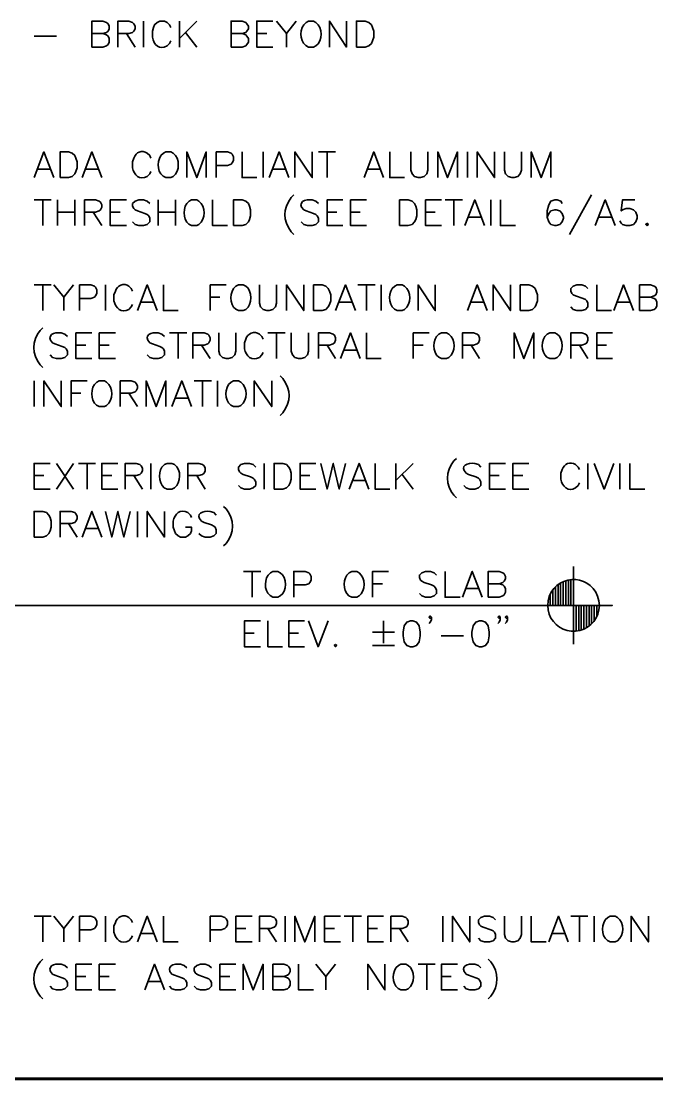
# Model space of a CAD drawing. Header units: inches. Extents: x 5 to 516, y -193 to 129.
# Drawn here: x 110.48 to 113.55, y -192.19 to -187.07 of the extents above; entities that cross this region are included whole.
import ezdxf

# ---------------------------------------------------------------- set-up
doc = ezdxf.new("R2010")
doc.units = ezdxf.units.IN
doc.header["$MEASUREMENT"] = 0
doc.layers.add('PDF8_Geometry', color=7, linetype='Continuous')

msp = doc.modelspace()

# ---------------------------------------------------------------- linework, layer by layer
at = {"layer": 'PDF8_Geometry', "lineweight": 35}
for points in [[(110.81774, -187.1957831), (110.81774, -187.0702276), (110.8710733, -187.0702276), (110.8888511, -187.0768942), (110.8955178, -187.0824498), (110.9010733, -187.094672), (110.9010733, -187.1068942), (110.8955178, -187.1180054), (110.8888511, -187.124672), (110.8710733, -187.1302276), (110.81774, -187.1302276)], [(110.9432955, -187.1957831), (110.9432955, -187.0702276), (110.9966289, -187.0702276), (111.0144066, -187.0768942), (111.0199622, -187.0824498), (111.0266289, -187.094672), (111.0266289, -187.1068942), (111.0199622, -187.1180054), (111.0144066, -187.124672), (110.9966289, -187.1302276), (110.9432955, -187.1302276)], [(111.06774, -187.0702276), (111.06774, -187.1957832)], [(111.1988509, -187.1002275), (111.1932953, -187.0880053), (111.1810731, -187.0768942), (111.1688509, -187.0702275), (111.1455175, -187.0702275), (111.1332953, -187.0768942), (111.1210731, -187.0880053), (111.1155175, -187.1002275), (111.109962, -187.1180053), (111.109962, -187.1480053)], [(111.2410736, -187.0702276), (111.2410736, -187.1957832)], [(111.324407, -187.0702276), (111.2410736, -187.1535609)], [(111.4910737, -187.1957831), (111.4910737, -187.0702276), (111.544407, -187.0702276), (111.5621848, -187.0768942), (111.5677403, -187.0824498), (111.574407, -187.094672), (111.574407, -187.1068942), (111.5677403, -187.1180054), (111.5621848, -187.124672), (111.544407, -187.1302276), (111.4910737, -187.1302276)], [(111.6932954, -187.1957831), (111.6155176, -187.1957831), (111.6155176, -187.0702276), (111.6932954, -187.0702276)], [(111.7110738, -187.0702276), (111.7588515, -187.1302276), (111.7588515, -187.1957832)], [(111.8066288, -187.0702276), (111.7588511, -187.1302276)], [(111.9010732, -187.0768943), (111.889962, -187.0702276), (111.8655176, -187.0702276), (111.8544065, -187.0768943), (111.8421843, -187.0880054)], [(111.9666291, -187.1957831), (111.9666291, -187.0702276), (112.0499625, -187.1957831), (112.0499625, -187.0702276)], [(111.2699625, -187.1246721), (111.3244069, -187.1957832)], [(110.53774, -187.1424497), (110.6455178, -187.1424497)], [(110.8710734, -187.1302274), (110.8888512, -187.135783), (110.8955179, -187.1424496), (110.9010734, -187.1535608), (110.9010734, -187.1713385), (110.8955179, -187.1835608), (110.8888512, -187.1902274), (110.8710734, -187.195783), (110.8177401, -187.195783)], [(110.9844067, -187.1302274), (111.0266289, -187.195783)], [(111.1810731, -187.1902275), (111.1932953, -187.1780053), (111.1988509, -187.1657831)], [(111.5444071, -187.1302274), (111.5621849, -187.135783), (111.5677404, -187.1424496), (111.5744071, -187.1535608), (111.5744071, -187.1713385), (111.5677404, -187.1835608), (111.5621849, -187.1902274), (111.5444071, -187.195783), (111.4910738, -187.195783)], [(111.6155176, -187.1302274), (111.6632954, -187.1302274)], [(111.8655176, -187.1957832), (111.889962, -187.1957832), (111.9010732, -187.1902276)], [(110.53774, -187.8268941), (110.5855178, -187.7024496), (110.6332956, -187.8268941)], [(110.7699624, -187.8268941), (110.8177402, -187.7024496), (110.865518, -187.8268941)], [(111.0199625, -187.7324501), (111.0144069, -187.7502278), (111.0144069, -187.7791167)], [(111.1032958, -187.7324501), (111.0977403, -187.7202278), (111.085518, -187.7080056)], [(111.2110735, -187.7080057), (111.1988513, -187.7024501), (111.1755179, -187.7024501), (111.1632957, -187.7080057), (111.1510735, -187.7202279)], [(111.2766289, -187.8268941), (111.2766289, -187.7024496), (111.3244067, -187.8268941), (111.3710733, -187.7024496), (111.3710733, -187.8268941)], [(111.418851, -187.8268941), (111.418851, -187.7024496), (111.4732954, -187.7024496), (111.4910732, -187.7080052), (111.4966288, -187.7135607), (111.5021843, -187.7257829), (111.5021843, -187.7435607), (111.4966288, -187.7557829), (111.4910732, -187.7613385), (111.4732954, -187.7680052), (111.418851, -187.7680052)], [(111.5444071, -187.7024501), (111.5444071, -187.8268946), (111.6155182, -187.8268946)], [(111.6455175, -187.7024501), (111.6455175, -187.8268946)], [(111.675518, -187.8268941), (111.7232957, -187.7024496), (111.7710735, -187.8268941)], [(111.7999624, -187.8268941), (111.7999624, -187.7024496), (111.8832958, -187.8268941), (111.8832958, -187.7024496)], [(111.9132957, -187.7024501), (111.996629, -187.7024501)], [(111.9555179, -187.7024501), (111.9555179, -187.8268946)], [(112.1344069, -187.8268941), (112.1810735, -187.7024496), (112.2288513, -187.8268941)], [(112.2588513, -187.7024501), (112.2588513, -187.8268946), (112.3299625, -187.8268946)], [(112.3599623, -187.7024501), (112.3599623, -187.791339), (112.366629, -187.8091168), (112.3777401, -187.821339), (112.3955179, -187.8268946), (112.4077401, -187.8268946), (112.4255179, -187.821339), (112.4377401, -187.8091168), (112.4432956, -187.791339), (112.4432956, -187.7024501)], [(112.4910737, -187.8268941), (112.4910737, -187.7024496), (112.5388515, -187.8268941), (112.5866293, -187.7024496), (112.5866293, -187.8268941)], [(112.6344069, -187.7024501), (112.6344069, -187.8268946)], [(112.6821847, -187.8268941), (112.6821847, -187.7024496), (112.7655181, -187.8268941), (112.7655181, -187.7024496)], [(112.8132956, -187.7024501), (112.8132956, -187.791339), (112.8188511, -187.8091168), (112.8310734, -187.821339), (112.8488512, -187.8268946), (112.8599623, -187.8268946), (112.8788512, -187.821339), (112.8899623, -187.8091168), (112.8966289, -187.791339), (112.8966289, -187.7024501)], [(112.9432957, -187.8268941), (112.9432957, -187.7024496), (112.9910735, -187.8268941), (113.0388512, -187.7024496), (113.0388512, -187.8268941)], [(110.5555177, -187.7857835), (110.6155177, -187.7857835)], [(110.7877401, -187.7857835), (110.8477401, -187.7857835)], [(111.6932956, -187.7857835), (111.7521845, -187.7857835)], [(112.1521845, -187.7857835), (112.2110734, -187.7857835)], [(111.085518, -187.821339), (111.0977403, -187.8091167), (111.1032958, -187.7968945)], [(111.1755179, -187.8268946), (111.1988513, -187.8268946), (111.2110735, -187.821339)], [(110.53774, -187.934672), (110.6210734, -187.934672)], [(110.5799623, -187.934672), (110.5799623, -188.0591164)], [(110.6510733, -187.934672), (110.6510733, -188.0591164)], [(110.7344066, -187.934672), (110.7344066, -188.0591164)], [(110.7821842, -188.0591165), (110.7821842, -187.934672), (110.8355175, -187.934672), (110.8532953, -187.9402276), (110.8588508, -187.9457831), (110.8655175, -187.9580053), (110.8655175, -187.9702276), (110.8588508, -187.9824498), (110.8532953, -187.9880053), (110.8355175, -187.9935609), (110.7821842, -187.9935609)], [(110.984407, -188.0591165), (110.9066292, -188.0591165), (110.9066292, -187.934672), (110.984407, -187.934672)], [(111.0977399, -187.9524502), (111.0855177, -187.9402279), (111.0677399, -187.9346724), (111.0444066, -187.9346724), (111.0266288, -187.9402279), (111.0144066, -187.9524502), (111.0144066, -187.9646724), (111.0199621, -187.9757835), (111.0266288, -187.9824502), (111.0377399, -187.9880057), (111.0732955, -188.0002279), (111.0855177, -188.0057835), (111.0921844, -188.0113391), (111.0977399, -188.0235613), (111.0977399, -188.0413391), (111.0855177, -188.0535613), (111.0677399, -188.0591168), (111.0444066, -188.0591168), (111.0266288, -188.0535613), (111.0144066, -188.0413391)], [(111.138851, -187.934672), (111.138851, -188.0591164)], [(111.2221844, -187.934672), (111.2221844, -188.0591164)], [(111.335518, -187.9402275), (111.3244068, -187.934672), (111.2999624, -187.934672), (111.2877402, -187.9402275), (111.2766291, -187.9524498)], [(111.4010734, -187.934672), (111.4010734, -188.0591164), (111.4732956, -188.0591164)], [(111.7944071, -187.9102274), (111.7821849, -187.9224496)], [(111.9132957, -187.9524502), (111.9010735, -187.9402279), (111.8832957, -187.9346724)], [(112.0321846, -188.0591165), (111.9555179, -188.0591165), (111.9555179, -187.934672), (112.0321846, -187.934672)], [(112.1455178, -188.0591165), (112.0688511, -188.0591165), (112.0688511, -187.934672), (112.1455178, -187.934672)], [(112.5088517, -188.0591165), (112.432185, -188.0591165), (112.432185, -187.934672), (112.5088517, -187.934672)], [(112.526629, -187.934672), (112.6099623, -187.934672)], [(112.5688512, -187.934672), (112.5688512, -188.0591164)], [(112.6221846, -188.0591165), (112.6699624, -187.934672), (112.7177402, -188.0591165)], [(112.7477402, -187.934672), (112.7477402, -188.0591164)], [(112.7944069, -187.934672), (112.7944069, -188.0591164), (112.8666291, -188.0591164)], [(113.0921847, -187.9524502), (113.0866292, -187.9402279), (113.0688514, -187.9346724), (113.0566292, -187.9346724), (113.0388514, -187.9402279), (113.0277403, -187.9580057), (113.0210736, -187.9880057), (113.0210736, -188.0180057), (113.0277403, -188.0413391), (113.0388514, -188.0535613), (113.0566292, -188.0591168), (113.0632958, -188.0591168), (113.0810736, -188.0535613), (113.0921847, -188.0413391), (113.0988514, -188.0235613), (113.0988514, -188.0180057), (113.0921847, -188.0002279), (113.0810736, -187.9880057), (113.0632958, -187.9824502), (113.0566292, -187.9824502), (113.0388514, -187.9880057), (113.0277403, -188.0002279), (113.0210736, -188.0180057)], [(113.2355179, -187.9102274), (113.1288512, -188.1013385)], [(113.2532958, -188.0591165), (113.3010736, -187.934672), (113.3488514, -188.0591165)], [(113.4444068, -187.934672), (113.3844068, -187.934672), (113.3788512, -187.9880053), (113.3844068, -187.9824498), (113.4021846, -187.9757831), (113.4199623, -187.9757831), (113.4377401, -187.9824498), (113.4499623, -187.9935609), (113.4555179, -188.0113387), (113.4555179, -188.0235609), (113.4499623, -188.0413387), (113.4377401, -188.0535609), (113.4199623, -188.0591164), (113.4021846, -188.0591164), (113.3844068, -188.0535609), (113.3788512, -188.0480053), (113.3721846, -188.0357831)], [(110.6510733, -187.9935607), (110.7344066, -187.9935607)], [(110.8232959, -187.9935607), (110.8655181, -188.0591163)], [(110.9066292, -187.9935607), (110.954407, -187.9935607)], [(111.138851, -187.9935607), (111.2221844, -187.9935607)], [(111.8421846, -187.9824502), (111.8544068, -187.9880057), (111.8899624, -188.0002279), (111.9010735, -188.0057835), (111.9077401, -188.0113391), (111.9132957, -188.0235613), (111.9132957, -188.0413391), (111.9010735, -188.0535613), (111.8832957, -188.0591168), (111.8599624, -188.0591168), (111.8421846, -188.0535613), (111.8299624, -188.0413391)], [(111.9555179, -187.9935607), (112.0032957, -187.9935607)], [(112.0688511, -187.9935607), (112.1155178, -187.9935607)], [(112.432185, -187.9935607), (112.4788517, -187.9935607)], [(112.6399622, -188.0180053), (112.6999622, -188.0180053)], [(113.2710734, -188.0180053), (113.3310734, -188.0180053)], [(111.2999624, -188.0591164), (111.3244068, -188.0591164), (111.335518, -188.0535609)], [(111.7821849, -188.0891163), (111.7944071, -188.1013385)], [(110.53774, -188.3457833), (110.6210734, -188.3457833)], [(110.5799623, -188.3457833), (110.5799623, -188.4702278)], [(110.6332957, -188.3457833), (110.6810735, -188.4046722), (110.6810735, -188.4702278)], [(110.7288507, -188.3457833), (110.681073, -188.4046722)], [(110.7577396, -188.4702275), (110.7577396, -188.3457831), (110.812184, -188.3457831), (110.8299618, -188.3513386), (110.8355174, -188.3568942), (110.8410729, -188.3691164), (110.8410729, -188.3868942), (110.8355174, -188.3991164), (110.8299618, -188.404672), (110.812184, -188.4113386), (110.7577396, -188.4113386)], [(110.8832957, -188.3457833), (110.8832957, -188.4702278)], [(111.0377401, -188.4702275), (111.0855179, -188.3457831), (111.1332957, -188.4702275)], [(111.1632956, -188.3457833), (111.1632956, -188.4702278), (111.2344067, -188.4702278)], [(111.3899621, -188.4702275), (111.3899621, -188.3457831), (111.4666288, -188.3457831)], [(111.5621845, -188.3513389), (111.5499622, -188.3457833), (111.5266289, -188.3457833), (111.5144067, -188.3513389), (111.5021845, -188.3635611)], [(111.6277404, -188.3457833), (111.6277404, -188.4346722), (111.633296, -188.45245), (111.6455182, -188.4646722), (111.663296, -188.4702278), (111.6755182, -188.4702278), (111.693296, -188.4646722), (111.7055182, -188.45245), (111.7110738, -188.4346722), (111.7110738, -188.3457833)], [(111.7588513, -188.4702275), (111.7588513, -188.3457831), (111.8421846, -188.4702275), (111.8421846, -188.3457831)], [(111.996629, -188.4702275), (112.0444068, -188.3457831), (112.0921846, -188.4702275)], [(112.104407, -188.3457833), (112.1877403, -188.3457833)], [(112.1455175, -188.3457833), (112.1455175, -188.4702278)], [(112.2177402, -188.3457833), (112.2177402, -188.4702278)], [(112.3299627, -188.3513389), (112.3188516, -188.3457833), (112.2944071, -188.3457833), (112.283296, -188.3513389), (112.2710738, -188.3635611)], [(112.3955175, -188.4702275), (112.3955175, -188.3457831), (112.4788509, -188.4702275), (112.4788509, -188.3457831)], [(112.6344069, -188.4702275), (112.6821847, -188.3457831), (112.7299625, -188.4702275)], [(112.7588514, -188.4702275), (112.7588514, -188.3457831), (112.8421847, -188.4702275), (112.8421847, -188.3457831)], [(113.2177403, -188.363561), (113.2055181, -188.3513387), (113.1877403, -188.3457832), (113.1644069, -188.3457832), (113.1466292, -188.3513387), (113.1344069, -188.363561), (113.1344069, -188.3757832), (113.1399625, -188.3868943), (113.1466292, -188.393561), (113.1577403, -188.3991165), (113.1944069, -188.4113388), (113.2055181, -188.4168943), (113.2121847, -188.4224499), (113.2177403, -188.4346721), (113.2177403, -188.4524499), (113.2055181, -188.4646721), (113.1877403, -188.4702276), (113.1644069, -188.4702276), (113.1466292, -188.4646721), (113.1344069, -188.4524499)], [(113.2599625, -188.3457833), (113.2599625, -188.4702278), (113.3310736, -188.4702278)], [(113.3432958, -188.4702275), (113.3899625, -188.3457831), (113.4377403, -188.4702275)], [(113.4677403, -188.4702275), (113.4677403, -188.3457831), (113.5210736, -188.3457831), (113.5388514, -188.3513386), (113.5455181, -188.3568942), (113.5510736, -188.3691164), (113.5510736, -188.3813386), (113.5455181, -188.3935609), (113.5388514, -188.3991164), (113.5210736, -188.404672), (113.4677403, -188.404672)], [(111.3899621, -188.4046721), (111.4366288, -188.4046721)], [(113.5210734, -188.4046721), (113.5388512, -188.4113388), (113.5455179, -188.4168943), (113.5510735, -188.4291166), (113.5510735, -188.4468943), (113.5455179, -188.4591166), (113.5388512, -188.4646721), (113.5210734, -188.4702277), (113.4677401, -188.4702277)], [(110.9966288, -188.4646722), (111.0077399, -188.4524499), (111.0144066, -188.4402277)], [(111.0555177, -188.4291167), (111.1155177, -188.4291167)], [(112.0144067, -188.4291167), (112.0744067, -188.4291167)], [(112.6521845, -188.4291167), (112.7110734, -188.4291167)], [(113.3610734, -188.4291167), (113.4199623, -188.4291167)], [(111.5266289, -188.4702278), (111.5499622, -188.4702278), (111.5621845, -188.4646722)], [(112.2944071, -188.4702278), (112.3188516, -188.4702278), (112.3299627, -188.4646722)], [(110.6988508, -188.5957831), (110.6866286, -188.5835609), (110.6688508, -188.5780053)], [(110.8177403, -188.7024499), (110.7399625, -188.7024499), (110.7399625, -188.5780055), (110.8177403, -188.5780055)], [(110.9310736, -188.7024499), (110.8532958, -188.7024499), (110.8532958, -188.5780055), (110.9310736, -188.5780055)], [(111.168851, -188.5957831), (111.1566287, -188.5835609), (111.138851, -188.5780053)], [(111.1932955, -188.5780055), (111.2766289, -188.5780055)], [(111.2344067, -188.5780055), (111.2344067, -188.7024499)], [(111.3055177, -188.7024499), (111.3055177, -188.5780055), (111.3599622, -188.5780055), (111.37774, -188.583561), (111.3832955, -188.5891166), (111.3899622, -188.6013388), (111.3899622, -188.613561), (111.3832955, -188.6257833), (111.37774, -188.6313388), (111.3599622, -188.6368944), (111.3055177, -188.6368944)], [(111.4310733, -188.5780055), (111.4310733, -188.6668944), (111.4366288, -188.6846721), (111.4488511, -188.6968944), (111.4666288, -188.7024499), (111.4788511, -188.7024499), (111.4966288, -188.6968944), (111.5088511, -188.6846721), (111.5144066, -188.6668944), (111.5144066, -188.5780055)], [(111.668851, -188.5780055), (111.7521843, -188.5780055)], [(111.7110738, -188.5780055), (111.7110738, -188.7024499)], [(111.7821843, -188.5780055), (111.7821843, -188.6668944), (111.7888509, -188.6846721), (111.799962, -188.6968944), (111.8177398, -188.7024499), (111.829962, -188.7024499), (111.8477398, -188.6968944), (111.859962, -188.6846721), (111.8655176, -188.6668944), (111.8655176, -188.5780055)], [(111.9132957, -188.7024499), (111.9132957, -188.5780055), (111.966629, -188.5780055), (111.9855179, -188.583561), (111.9910735, -188.5891166), (111.996629, -188.6013388), (111.996629, -188.613561), (111.9910735, -188.6257833), (111.9855179, -188.6313388), (111.966629, -188.6368944), (111.9132957, -188.6368944)], [(112.0210736, -188.7024499), (112.0688514, -188.5780055), (112.1155181, -188.7024499)], [(112.1455175, -188.5780055), (112.1455175, -188.7024499), (112.2177398, -188.7024499)], [(112.3721846, -188.7024499), (112.3721846, -188.5780055), (112.4499624, -188.5780055)], [(112.5444069, -188.583561), (112.5332958, -188.5780055), (112.5088514, -188.5780055), (112.4966291, -188.583561), (112.485518, -188.5957832)], [(112.6099623, -188.7024499), (112.6099623, -188.5780055), (112.6644068, -188.5780055), (112.6821846, -188.583561), (112.6877401, -188.5891166), (112.6932957, -188.6013388), (112.6932957, -188.613561), (112.6877401, -188.6257833), (112.6821846, -188.6313388), (112.6644068, -188.6368944), (112.6099623, -188.6368944)], [(112.8599623, -188.7024499), (112.8599623, -188.5780055), (112.9077401, -188.7024499), (112.9555179, -188.5780055), (112.9555179, -188.7024499)], [(113.0688513, -188.583561), (113.056629, -188.5780055), (113.0332957, -188.5780055), (113.0210735, -188.583561), (113.0088513, -188.5957832)], [(113.1344069, -188.7024499), (113.1344069, -188.5780055), (113.1877403, -188.5780055), (113.2055181, -188.583561), (113.2121847, -188.5891166), (113.2177403, -188.6013388), (113.2177403, -188.613561), (113.2121847, -188.6257833), (113.2055181, -188.6313388), (113.1877403, -188.6368944), (113.1344069, -188.6368944)], [(113.3366292, -188.7024499), (113.2599625, -188.7024499), (113.2599625, -188.5780055), (113.3366292, -188.5780055)], [(110.6266286, -188.6257831), (110.6388508, -188.6313386), (110.6744064, -188.6435609), (110.6866286, -188.6491164), (110.6921842, -188.654672), (110.6988508, -188.6668942), (110.6988508, -188.684672), (110.6866286, -188.6968942), (110.6688508, -188.7024498), (110.6455175, -188.7024498), (110.6266286, -188.6968942), (110.6155175, -188.684672)], [(110.7399625, -188.6368942), (110.7877403, -188.6368942)], [(110.8532958, -188.6368942), (110.9010736, -188.6368942)], [(111.0977398, -188.6257831), (111.1099621, -188.6313386), (111.1455176, -188.6435609), (111.1566287, -188.6491164), (111.1632954, -188.654672), (111.168851, -188.6668942), (111.168851, -188.684672), (111.1566287, -188.6968942), (111.138851, -188.7024498), (111.1155176, -188.7024498), (111.0977398, -188.6968942), (111.0855176, -188.684672)], [(111.3477399, -188.6368942), (111.3899622, -188.7024498)], [(111.9555179, -188.6368942), (111.996629, -188.7024498)], [(112.0388512, -188.6613388), (112.0977401, -188.6613388)], [(112.3721846, -188.6368942), (112.4199624, -188.6368942)], [(112.6521845, -188.6368942), (112.6932956, -188.7024498)], [(113.1766291, -188.6368942), (113.2177403, -188.7024498)], [(113.2599625, -188.6368942), (113.3066292, -188.6368942)], [(111.6277397, -188.6968943), (111.6399619, -188.6846721), (111.6455175, -188.6735609)], [(112.5088514, -188.7024499), (112.5332958, -188.7024499), (112.5444069, -188.6968944)], [(113.0332957, -188.7024499), (113.056629, -188.7024499), (113.0688513, -188.6968944)], [(110.53774, -188.8102276), (110.53774, -188.934672)], [(110.5855176, -188.9346721), (110.5855176, -188.8102276), (110.6688509, -188.9346721), (110.6688509, -188.8102276)], [(110.716629, -188.9346721), (110.716629, -188.8102276), (110.7944068, -188.8102276)], [(110.8888513, -188.8157831), (110.8777402, -188.8102276), (110.8532958, -188.8102276), (110.8410736, -188.8157831), (110.8299625, -188.8280054)], [(110.9544067, -188.9346721), (110.9544067, -188.8102276), (111.0077401, -188.8102276), (111.026629, -188.8157832), (111.0321845, -188.8224498), (111.0377401, -188.8335609), (111.0377401, -188.8457832), (111.0321845, -188.8580054), (111.026629, -188.8635609), (111.0077401, -188.8691165), (110.9544067, -188.8691165)], [(111.0799623, -188.9346721), (111.0799623, -188.8102276), (111.1277401, -188.9346721), (111.1755179, -188.8102276), (111.1755179, -188.9346721)], [(111.2044068, -188.9346721), (111.2521845, -188.8102276), (111.2999623, -188.9346721)], [(111.3121841, -188.8102276), (111.3955175, -188.8102276)], [(111.3532958, -188.8102276), (111.3532958, -188.934672)], [(111.4255179, -188.8102276), (111.4255179, -188.934672)], [(111.538851, -188.8157831), (111.5266288, -188.8102276), (111.5021843, -188.8102276), (111.4910732, -188.8157831), (111.478851, -188.8280054)], [(111.6032958, -188.9346721), (111.6032958, -188.8102276), (111.6877403, -188.9346721), (111.6877403, -188.8102276)], [(111.7288508, -188.7857833), (111.741073, -188.7980055)], [(110.716629, -188.8691166), (110.7644068, -188.8691166)], [(110.996629, -188.8691166), (111.0377401, -188.9346722)], [(111.2221844, -188.8935609), (111.2821844, -188.8935609)], [(110.8532958, -188.934672), (110.8777402, -188.934672), (110.8888513, -188.9291165)], [(111.5021843, -188.934672), (111.5266288, -188.934672), (111.538851, -188.9291165)], [(111.741073, -188.9646722), (111.7288508, -188.9768944)], [(110.6155178, -189.3335609), (110.53774, -189.3335609), (110.53774, -189.2091164), (110.6155178, -189.2091164)], [(110.6455174, -189.2091167), (110.7288507, -189.3335611)], [(110.7288507, -189.2091167), (110.6455174, -189.3335611)], [(110.7521843, -189.2091167), (110.8355176, -189.2091167)], [(110.794407, -189.2091167), (110.794407, -189.3335611)], [(110.9432953, -189.3335609), (110.8655175, -189.3335609), (110.8655175, -189.2091164), (110.9432953, -189.2091164)], [(110.9788508, -189.3335609), (110.9788508, -189.2091164), (111.0321841, -189.2091164), (111.0499619, -189.214672), (111.0555174, -189.2202275), (111.0621841, -189.2324497), (111.0621841, -189.244672), (111.0555174, -189.2568942), (111.0499619, -189.2624497), (111.0321841, -189.2680053), (110.9788508, -189.2680053)], [(111.1032958, -189.2091167), (111.1032958, -189.3335611)], [(111.2166288, -189.2146722), (111.2044066, -189.2091167), (111.1810733, -189.2091167), (111.168851, -189.2146722), (111.1566288, -189.2268944)], [(111.2821842, -189.3335609), (111.2821842, -189.2091164), (111.3355175, -189.2091164), (111.3532953, -189.214672), (111.359962, -189.2202275), (111.3655176, -189.2324497), (111.3655176, -189.244672), (111.359962, -189.2568942), (111.3532953, -189.2624497), (111.3355175, -189.2680053), (111.2821842, -189.2680053)], [(111.6099622, -189.2268943), (111.59774, -189.2146721), (111.5799622, -189.2091165), (111.5566289, -189.2091165), (111.5388511, -189.2146721), (111.5266289, -189.2268943), (111.5266289, -189.2380054), (111.5321845, -189.2502276), (111.5388511, -189.2568943), (111.5499622, -189.2624498), (111.5855178, -189.2746721), (111.59774, -189.2802276), (111.6032956, -189.2857832), (111.6099622, -189.2980054), (111.6099622, -189.3157832), (111.59774, -189.3280054), (111.5799622, -189.333561), (111.5566289, -189.333561), (111.5388511, -189.3280054), (111.5266289, -189.3157832)], [(111.6510734, -189.2091167), (111.6510734, -189.3335611)], [(111.9010737, -189.3335609), (111.824407, -189.3335609), (111.824407, -189.2091164), (111.9010737, -189.2091164)], [(111.925518, -189.2091167), (111.955518, -189.3335611), (111.985518, -189.2091167), (112.0144069, -189.3335611), (112.0444069, -189.2091167)], [(112.0621842, -189.3335609), (112.109962, -189.2091164), (112.1577397, -189.3335609)], [(112.1877403, -189.2091167), (112.1877403, -189.3335611), (112.2588514, -189.3335611)], [(112.2888513, -189.2091167), (112.2888513, -189.3335611)], [(112.3721846, -189.2091167), (112.2888513, -189.29245)], [(112.6999623, -189.2268943), (112.6877401, -189.2146721), (112.6699623, -189.2091165)], [(112.8188513, -189.3335609), (112.7410735, -189.3335609), (112.7410735, -189.2091164), (112.8188513, -189.2091164)], [(112.9321845, -189.3335609), (112.8544067, -189.3335609), (112.8544067, -189.2091164), (112.9321845, -189.2091164)], [(113.1766291, -189.2380055), (113.1699625, -189.2268944), (113.1577403, -189.2146722)], [(113.2177403, -189.2091167), (113.2177403, -189.3335611)], [(113.2477402, -189.2091167), (113.295518, -189.3335611), (113.3432958, -189.2091167)], [(113.3721847, -189.2091167), (113.3721847, -189.3335611)], [(113.4199625, -189.2091167), (113.4199625, -189.3335611), (113.4921847, -189.3335611)], [(110.53774, -189.2680054), (110.5855178, -189.2680054)], [(110.8655175, -189.2680054), (110.9132953, -189.2680054)], [(111.0199625, -189.2680054), (111.0621847, -189.333561)], [(111.324407, -189.2680054), (111.3655181, -189.333561)], [(111.824407, -189.2680054), (111.8721848, -189.2680054)], [(112.3188512, -189.2624498), (112.3721845, -189.3335609)], [(112.6277401, -189.2568943), (112.6399623, -189.2624498), (112.6755179, -189.2746721), (112.6877401, -189.2802276), (112.6932957, -189.2857832), (112.6999623, -189.2980054), (112.6999623, -189.3157832), (112.6877401, -189.3280054), (112.6699623, -189.333561), (112.6455179, -189.333561), (112.6277401, -189.3280054), (112.616629, -189.3157832)], [(112.7410735, -189.2680054), (112.7888513, -189.2680054)], [(112.8544067, -189.2680054), (112.9021845, -189.2680054)], [(113.0921847, -189.2380055), (113.0866291, -189.2568944), (113.0866291, -189.2857833)], [(112.0799624, -189.29245), (112.1399624, -189.29245)], [(113.1577403, -189.3280055), (113.1699625, -189.3157833), (113.1766291, -189.3035611)], [(111.1810733, -189.3335611), (111.2044066, -189.3335611), (111.2166288, -189.3280056)], [(110.6632956, -189.5657833), (110.6632956, -189.4413388), (110.7166289, -189.4413388), (110.7344067, -189.4468944), (110.7399623, -189.4524499), (110.7466289, -189.4646721), (110.7466289, -189.4768944), (110.7399623, -189.4891166), (110.7344067, -189.4946721), (110.7166289, -189.5002277), (110.6632956, -189.5002277)], [(110.7699624, -189.5657833), (110.8177402, -189.4413388), (110.865518, -189.5657833)], [(110.8832957, -189.4413388), (110.9132957, -189.5657832), (110.9432957, -189.4413388), (110.9721846, -189.5657832), (111.0021846, -189.4413388)], [(111.0377401, -189.4413388), (111.0377401, -189.5657832)], [(111.0855176, -189.5657833), (111.0855176, -189.4413388), (111.168851, -189.5657833), (111.168851, -189.4413388)], [(111.2999624, -189.4713387), (111.2944068, -189.4591165), (111.2821846, -189.4468942)], [(111.418851, -189.4591167), (111.4077399, -189.4468945), (111.3899621, -189.4413389)], [(110.7044067, -189.5002275), (110.746629, -189.5657831)], [(110.7877401, -189.5246721), (110.8477401, -189.5246721)], [(111.2110735, -189.4891165), (111.2110735, -189.5180054), (111.2166291, -189.5357831), (111.2221846, -189.5480054), (111.2344068, -189.5602276), (111.2466291, -189.5657831), (111.2699624, -189.5657831), (111.2821846, -189.5602276), (111.2944068, -189.5480054), (111.2999624, -189.5357831), (111.2999624, -189.5180054), (111.2699624, -189.5180054)], [(111.3477399, -189.4891167), (111.3599621, -189.4946722), (111.3955176, -189.5068945), (111.4077399, -189.51245), (111.4132954, -189.5180056), (111.418851, -189.5302278), (111.418851, -189.5480056), (111.4077399, -189.5602278), (111.3899621, -189.5657834), (111.3655176, -189.5657834), (111.3477399, -189.5602278), (111.3355176, -189.5480056)], [(111.5510735, -189.7313389), (111.6344068, -189.7313389)], [(111.5921846, -189.7313389), (111.5921846, -189.8568944)], [(111.7288511, -189.7380055), (111.71774, -189.7313389), (111.6932956, -189.7313389), (111.6821845, -189.7380055), (111.6699622, -189.7491166)], [(111.7944071, -189.8568944), (111.7944071, -189.7313388), (111.8488516, -189.7313388), (111.8666293, -189.7380055), (111.8721849, -189.7435611), (111.8777404, -189.7557833), (111.8777404, -189.7735611), (111.8721849, -189.7846722), (111.8666293, -189.7913389), (111.8488516, -189.7968944), (111.7944071, -189.7968944)], [(112.1099626, -189.7380055), (112.0988515, -189.7313389), (112.074407, -189.7313389), (112.0621848, -189.7380055), (112.0510737, -189.7491166)], [(112.175518, -189.8568944), (112.175518, -189.7313388), (112.2532958, -189.7313388)], [(112.4855178, -189.7491165), (112.4732956, -189.7380054), (112.4555178, -189.7313387), (112.4321845, -189.7313387), (112.4144067, -189.7380054), (112.4021845, -189.7491165), (112.4021845, -189.7613387), (112.4077401, -189.7735609), (112.4144067, -189.7791165), (112.4255178, -189.784672), (112.4610734, -189.7968943), (112.4732956, -189.8024498), (112.4788512, -189.8091165), (112.4855178, -189.8213387), (112.4855178, -189.8391165), (112.4732956, -189.8502276), (112.4555178, -189.8568943), (112.4321845, -189.8568943), (112.4144067, -189.8502276), (112.4021845, -189.8391165)], [(112.526629, -189.7313389), (112.526629, -189.8568944), (112.5988512, -189.8568944)], [(112.6099623, -189.8568944), (112.6577401, -189.7313388), (112.7055179, -189.8568944)], [(112.7355179, -189.8568944), (112.7355179, -189.7313388), (112.7888512, -189.7313388), (112.806629, -189.7380055), (112.8121845, -189.7435611), (112.8188512, -189.7557833), (112.8188512, -189.7668944), (112.8121845, -189.7791166), (112.806629, -189.7846722), (112.7888512, -189.7913389), (112.7355179, -189.7913389)], [(113.1477403, -189.7080054), (113.1477403, -190.083561)], [(113.0977401, -189.8957831), (113.0977401, -189.7813387)], [(113.1099624, -189.8957831), (113.1099624, -189.7768942)], [(113.1232957, -189.8957831), (113.1232957, -189.7735609)], [(113.135518, -189.8957831), (113.135518, -189.7713387)], [(112.175518, -189.7913387), (112.2232958, -189.7913387)], [(112.6277402, -189.8146722), (112.6877402, -189.8146722)], [(112.7888513, -189.7913387), (112.8066291, -189.7968942), (112.8121846, -189.8024498), (112.8188513, -189.814672), (112.8188513, -189.8324498), (112.8121846, -189.844672), (112.8066291, -189.8502276), (112.7888513, -189.8568943), (112.735518, -189.8568943)], [(113.0477401, -189.8957831), (113.0477401, -189.8213387)], [(113.0599624, -189.8957831), (113.0599624, -189.8068942)], [(113.0732958, -189.8957831), (113.0732958, -189.7957831)], [(113.0855181, -189.8957831), (113.0855181, -189.7880053)], [(111.6932956, -189.8568944), (111.71774, -189.8568944), (111.7288511, -189.8502278)], [(112.074407, -189.8568944), (112.0988515, -189.8568944), (112.1099626, -189.8502278)], [(113.0355178, -189.8957831), (113.0355178, -189.8413387)], [(109.0210734, -189.8957831), (113.3355181, -189.8957831), (112.9599625, -189.8957831)], [(113.0232958, -189.8957831), (113.0232958, -189.894672)], [(113.1599623, -189.8957831), (113.1599623, -190.0202276)], [(113.1732957, -189.8957831), (113.1732957, -190.0180054)], [(113.185518, -189.8957831), (113.185518, -190.014672)], [(113.1977402, -189.8957831), (113.1977402, -190.0102276)], [(113.2099625, -189.8957831), (113.2099625, -190.0035609)], [(113.2232956, -189.8957831), (113.2232956, -189.9957831)], [(113.2355179, -189.8957831), (113.2355179, -189.984672)], [(113.2477402, -189.8957831), (113.2477402, -189.9713387)], [(113.2599625, -189.8957831), (113.2599625, -189.9502276)], [(113.2732958, -189.8957831), (113.2732958, -189.894672)], [(111.6332955, -190.0957832), (111.5555177, -190.0957832), (111.5555177, -189.9713388), (111.6332955, -189.9713388)], [(111.668851, -189.9713387), (111.668851, -190.0957832), (111.7399621, -190.0957832)], [(111.8466292, -190.0957832), (111.7699625, -190.0957832), (111.7699625, -189.9713388), (111.8466292, -189.9713388)], [(111.8655176, -189.9713387), (111.9121843, -190.0957832), (111.959962, -189.9713387)], [(112.2277398, -189.9713387), (112.2277398, -190.0780054)], [(112.4599628, -189.9535611), (112.4544072, -189.9591167), (112.4488517, -189.9535611), (112.4544072, -189.9468944), (112.4599628, -189.9535611), (112.4599628, -189.9657833), (112.4544072, -189.9768944), (112.4488517, -189.9835611)], [(112.7932958, -189.9535611), (112.7877403, -189.9591167), (112.7821847, -189.9535611), (112.7877403, -189.9468944), (112.7932958, -189.9535611), (112.7932958, -189.9657833), (112.7877403, -189.9768944), (112.7821847, -189.9835611)], [(112.8288514, -189.9535611), (112.8232958, -189.9591167), (112.8177403, -189.9535611), (112.8232958, -189.9468944), (112.8288514, -189.9535611), (112.8288514, -189.9657833), (112.8232958, -189.9768944), (112.8177403, -189.9835611)], [(111.5555177, -190.0302278), (111.6032955, -190.0302278)], [(111.7699625, -190.0302278), (111.8177403, -190.0302278)], [(112.1744064, -190.0246722), (112.2821842, -190.0246722)], [(112.50774, -190.0424501), (112.6155178, -190.0424501)], [(112.1744064, -190.0902276), (112.2821842, -190.0902276)], [(110.53774, -191.3991167), (110.6210734, -191.3991167)], [(110.5799623, -191.3991167), (110.5799623, -191.5235612)], [(110.6332957, -191.3991167), (110.6810735, -191.4580056), (110.6810735, -191.5235612)], [(110.7288507, -191.3991167), (110.681073, -191.4580056)], [(110.7577396, -191.5235612), (110.7577396, -191.3991168), (110.812184, -191.3991168), (110.8299618, -191.4046723), (110.8355174, -191.411339), (110.8410729, -191.4224501), (110.8410729, -191.4402279), (110.8355174, -191.4524501), (110.8299618, -191.4580057), (110.812184, -191.4646723), (110.7577396, -191.4646723)], [(110.8832957, -191.3991167), (110.8832957, -191.5235612)], [(111.0377401, -191.5235612), (111.0855179, -191.3991168), (111.1332957, -191.5235612)], [(111.1632956, -191.3991167), (111.1632956, -191.5235612), (111.2344067, -191.5235612)], [(111.3899621, -191.5235612), (111.3899621, -191.3991168), (111.4432955, -191.3991168), (111.4610733, -191.4046723), (111.4666288, -191.411339), (111.4732955, -191.4224501), (111.4732955, -191.4402279), (111.4666288, -191.4524501), (111.4610733, -191.4580057), (111.4432955, -191.4646723), (111.3899621, -191.4646723)], [(111.5921844, -191.5235612), (111.5144066, -191.5235612), (111.5144066, -191.3991168), (111.5921844, -191.3991168)], [(111.6277404, -191.5235612), (111.6277404, -191.3991168), (111.6810738, -191.3991168), (111.6988515, -191.4046723), (111.7055182, -191.411339), (111.7110738, -191.4224501), (111.7110738, -191.4346723), (111.7055182, -191.4468945), (111.6988515, -191.4524501), (111.6810738, -191.4580057), (111.6277404, -191.4580057)], [(111.7521843, -191.3991167), (111.7521843, -191.5235612)], [(111.7999624, -191.5235612), (111.7999624, -191.3991168), (111.8477402, -191.5235612), (111.895518, -191.3991168), (111.895518, -191.5235612)], [(112.0210734, -191.5235612), (111.9432956, -191.5235612), (111.9432956, -191.3991168), (112.0210734, -191.3991168)], [(112.0388512, -191.3991167), (112.1221846, -191.3991167)], [(112.0799624, -191.3991167), (112.0799624, -191.5235612)], [(112.2288512, -191.5235612), (112.1521845, -191.5235612), (112.1521845, -191.3991168), (112.2288512, -191.3991168)], [(112.2644067, -191.5235612), (112.2644067, -191.3991168), (112.3188511, -191.3991168), (112.3366289, -191.4046723), (112.3421845, -191.411339), (112.34774, -191.4224501), (112.34774, -191.4346723), (112.3421845, -191.4468945), (112.3366289, -191.4524501), (112.3188511, -191.4580057), (112.2644067, -191.4580057)], [(112.515518, -191.3991167), (112.515518, -191.5235612)], [(112.5621845, -191.5235612), (112.5621845, -191.3991168), (112.6455178, -191.5235612), (112.6455178, -191.3991168)], [(112.7710734, -191.4168944), (112.7588512, -191.4046721), (112.7410734, -191.3991166), (112.7177401, -191.3991166), (112.6999623, -191.4046721), (112.68774, -191.4168944), (112.68774, -191.4291166), (112.6932956, -191.4402277), (112.6999623, -191.4468944), (112.7110734, -191.4524499), (112.7477401, -191.4646721), (112.7588512, -191.4702277), (112.7655178, -191.4768944), (112.7710734, -191.4880055), (112.7710734, -191.5057833), (112.7588512, -191.5180055), (112.7410734, -191.523561), (112.7177401, -191.523561), (112.6999623, -191.5180055), (112.68774, -191.5057833)], [(112.8132956, -191.3991167), (112.8132956, -191.4880056), (112.8188511, -191.5057834), (112.8310734, -191.5180056), (112.8488512, -191.5235612), (112.8599623, -191.5235612), (112.8788512, -191.5180056), (112.8899623, -191.5057834), (112.8966289, -191.4880056), (112.8966289, -191.3991167)], [(112.9432957, -191.3991167), (112.9432957, -191.5235612), (113.0155179, -191.5235612)], [(113.0277401, -191.5235612), (113.0744068, -191.3991168), (113.1221845, -191.5235612)], [(113.1344069, -191.3991167), (113.2177403, -191.3991167)], [(113.1766291, -191.3991167), (113.1766291, -191.5235612)], [(113.2477402, -191.3991167), (113.2477402, -191.5235612)], [(113.3610735, -191.4046723), (113.3488513, -191.3991167), (113.3255179, -191.3991167), (113.3132957, -191.4046723), (113.3010735, -191.4168945)], [(113.4266292, -191.5235612), (113.4266292, -191.3991168), (113.5099625, -191.5235612), (113.5099625, -191.3991168)], [(111.5144066, -191.4580055), (111.5621844, -191.4580055)], [(111.668851, -191.4580055), (111.7110732, -191.5235611)], [(111.9432956, -191.4580055), (111.9910734, -191.4580055)], [(112.1521845, -191.4580055), (112.1988512, -191.4580055)], [(112.3066289, -191.4580055), (112.34774, -191.5235611)], [(110.9966288, -191.5180055), (111.0077399, -191.5057833), (111.0144066, -191.4946722)], [(111.0555177, -191.4824501), (111.1155177, -191.4824501)], [(113.045518, -191.4824501), (113.1044069, -191.4824501)], [(113.3255179, -191.5235612), (113.3488513, -191.5235612), (113.3610735, -191.5180056)], [(112.7355179, -191.6068946), (112.7477401, -191.6191168)], [(110.6266286, -191.6791168), (110.6388508, -191.6846723), (110.6744064, -191.6968945), (110.6866286, -191.7024501), (110.6921842, -191.7091168), (110.6988508, -191.7202279), (110.6988508, -191.7380057), (110.6866286, -191.7502279), (110.6688508, -191.7557834), (110.6455175, -191.7557834), (110.6266286, -191.7502279), (110.6155175, -191.7380057)], [(110.6988508, -191.6491168), (110.6866286, -191.6368945), (110.6688508, -191.631339)], [(110.8177403, -191.7557833), (110.7399625, -191.7557833), (110.7399625, -191.6313389), (110.8177403, -191.6313389)], [(110.9310736, -191.7557833), (110.8532958, -191.7557833), (110.8532958, -191.6313389), (110.9310736, -191.6313389)], [(111.0732959, -191.7557833), (111.1210737, -191.6313389), (111.1688515, -191.7557833)], [(111.2044067, -191.6791168), (111.2166289, -191.6846723), (111.2521844, -191.6968945), (111.2644067, -191.7024501), (111.2699622, -191.7091168), (111.2766289, -191.7202279), (111.2766289, -191.7380057), (111.2644067, -191.7502279), (111.2466289, -191.7557834), (111.2221844, -191.7557834), (111.2044067, -191.7502279), (111.1932955, -191.7380057)], [(111.2766289, -191.6491168), (111.2644067, -191.6368945), (111.2466289, -191.631339)], [(111.3955175, -191.6491168), (111.3832952, -191.6368945), (111.3655175, -191.631339), (111.3421841, -191.631339), (111.3244063, -191.6368945), (111.3121841, -191.6491168), (111.3121841, -191.661339), (111.3177397, -191.6724501), (111.3244063, -191.6791168), (111.3355175, -191.6846723), (111.371073, -191.6968945), (111.3832952, -191.7024501), (111.3899619, -191.7091168), (111.3955175, -191.7202279), (111.3955175, -191.7380057), (111.3832952, -191.7502279), (111.3655175, -191.7557834), (111.3421841, -191.7557834), (111.3244063, -191.7502279), (111.3121841, -191.7380057)], [(111.514407, -191.7557833), (111.4366292, -191.7557833), (111.4366292, -191.6313389), (111.514407, -191.6313389)], [(111.5499624, -191.7557833), (111.5499624, -191.6313389), (111.5977402, -191.7557833), (111.645518, -191.6313389), (111.645518, -191.7557833)], [(111.6932956, -191.7557833), (111.6932956, -191.6313389), (111.7466289, -191.6313389), (111.7644067, -191.6368944), (111.7710734, -191.6435611), (111.7766289, -191.6546722), (111.7766289, -191.6668944), (111.7710734, -191.6791167), (111.7644067, -191.6846722), (111.7466289, -191.6902278), (111.6932956, -191.6902278)], [(111.8177401, -191.6313389), (111.8177401, -191.7557833), (111.8899623, -191.7557833)], [(111.9010734, -191.6313389), (111.9488512, -191.6902277), (111.9488512, -191.7557833)], [(111.996629, -191.6313389), (111.9488512, -191.6902277)], [(112.1521845, -191.7557833), (112.1521845, -191.6313389), (112.2355178, -191.7557833), (112.2355178, -191.6313389)], [(112.3477398, -191.6368944), (112.3366287, -191.6313389), (112.3121842, -191.6313389), (112.3010731, -191.6368944), (112.2888509, -191.6491166)], [(112.3955175, -191.6313389), (112.4788509, -191.6313389)], [(112.4377403, -191.6313389), (112.4377403, -191.7557833)], [(112.5866291, -191.7557833), (112.5088514, -191.7557833), (112.5088514, -191.6313389), (112.5866291, -191.6313389)], [(112.6277401, -191.6791168), (112.6399623, -191.6846723), (112.6755179, -191.6968945), (112.6877401, -191.7024501), (112.6932957, -191.7091168), (112.6999623, -191.7202279), (112.6999623, -191.7380057), (112.6877401, -191.7502279), (112.6699623, -191.7557834), (112.6455179, -191.7557834), (112.6277401, -191.7502279), (112.616629, -191.7380057)], [(112.6999623, -191.6491168), (112.6877401, -191.6368945), (112.6699623, -191.631339)], [(110.7399625, -191.6902279), (110.7877403, -191.6902279)], [(110.8532958, -191.6902279), (110.9010736, -191.6902279)], [(111.0921846, -191.7146722), (111.1510735, -191.7146722)], [(111.4366292, -191.6902279), (111.4844069, -191.6902279)], [(111.746629, -191.6902279), (111.7644068, -191.6968946), (111.7710735, -191.7024501), (111.776629, -191.7146723), (111.776629, -191.7324501), (111.7710735, -191.7446723), (111.7644068, -191.7502279), (111.746629, -191.7557835), (111.6932957, -191.7557835)], [(112.5088514, -191.6902279), (112.5566291, -191.6902279)], [(112.3121842, -191.7557833), (112.3366287, -191.7557833), (112.3477398, -191.7502277)], [(112.7477401, -191.7857835), (112.7355179, -191.7980057)]]:
    msp.add_lwpolyline(points, dxfattribs=at)
for points in [[(112.09774, -187.1957831), (112.09774, -187.0702276), (112.1399622, -187.0702276), (112.15774, -187.0768942), (112.1699622, -187.0880054), (112.1755178, -187.1002276), (112.1810733, -187.1180054), (112.1810733, -187.1480054), (112.1755178, -187.1657831), (112.1699622, -187.1780054), (112.15774, -187.1902276), (112.1399622, -187.1957831)], [(110.6632956, -187.8268941), (110.6632956, -187.7024496), (110.7044067, -187.7024496), (110.7221845, -187.7080052), (110.7344067, -187.7202274), (110.7399623, -187.7324496), (110.7466289, -187.7502274), (110.7466289, -187.7791163), (110.7399623, -187.7968941), (110.7344067, -187.8091163), (110.7221845, -187.8213385), (110.7044067, -187.8268941)], [(111.5021843, -188.0591165), (111.5021843, -187.934672), (111.5444065, -187.934672), (111.5621843, -187.9402276), (111.5744065, -187.9524498), (111.5799621, -187.964672), (111.5855177, -187.9824498), (111.5855177, -188.0113387), (111.5799621, -188.0302276), (111.5744065, -188.0413387), (111.5621843, -188.0535609), (111.5444065, -188.0591165)], [(112.3066289, -188.0591165), (112.3066289, -187.934672), (112.34774, -187.934672), (112.3666289, -187.9402276), (112.37774, -187.9524498), (112.3844067, -187.964672), (112.3899622, -187.9824498), (112.3899622, -188.0113387), (112.3844067, -188.0302276), (112.37774, -188.0413387), (112.3666289, -188.0535609), (112.34774, -188.0591165)], [(113.5032958, -188.0480052), (113.4977403, -188.0535608), (113.5032958, -188.0591163), (113.5099625, -188.0535608)], [(111.8899622, -188.4702275), (111.8899622, -188.3457831), (111.9310733, -188.3457831), (111.9488511, -188.3513386), (111.9610733, -188.3635609), (111.9666288, -188.3757831), (111.9732955, -188.3935609), (111.9732955, -188.4224498), (111.9666288, -188.4402275), (111.9610733, -188.4524498), (111.9488511, -188.464672), (111.9310733, -188.4702275)], [(112.8899623, -188.4702275), (112.8899623, -188.3457831), (112.9321845, -188.3457831), (112.9499623, -188.3513386), (112.9621845, -188.3635609), (112.96774, -188.3757831), (112.9732956, -188.3935609), (112.9732956, -188.4224498), (112.96774, -188.4402275), (112.9621845, -188.4524498), (112.9499623, -188.464672), (112.9321845, -188.4702275)], [(111.6988509, -189.3335609), (111.6988509, -189.2091164), (111.7410731, -189.2091164), (111.7588509, -189.214672), (111.7710731, -189.2268942), (111.7766287, -189.2380053), (111.7821843, -189.2568942), (111.7821843, -189.2857831), (111.7766287, -189.3035609), (111.7710731, -189.3157831), (111.7588509, -189.3280053), (111.7410731, -189.3335609)], [(110.53774, -189.5657833), (110.53774, -189.4413388), (110.5799623, -189.4413388), (110.5977401, -189.4468944), (110.6088512, -189.4591166), (110.6155178, -189.4713388), (110.6210734, -189.4891166), (110.6210734, -189.5180055), (110.6155178, -189.5357833), (110.6088512, -189.5480055), (110.5977401, -189.5602277), (110.5799623, -189.5657833)], [(112.3588512, -189.9713387), (112.3410735, -189.9768943), (112.3288512, -189.9946721), (112.3232957, -190.0246721), (112.3232957, -190.0424498), (112.3288512, -190.0724498), (112.3410735, -190.0902276), (112.3588512, -190.0957832), (112.3710735, -190.0957832), (112.3888512, -190.0902276), (112.4010735, -190.0724498), (112.406629, -190.0424498), (112.406629, -190.0246721), (112.4010735, -189.9946721), (112.3888512, -189.9768943), (112.3710735, -189.9713387)], [(112.6921846, -189.9713387), (112.6744068, -189.9768943), (112.6621846, -189.9946721), (112.656629, -190.0246721), (112.656629, -190.0424498), (112.6621846, -190.0724498), (112.6744068, -190.0902276), (112.6921846, -190.0957832), (112.7044068, -190.0957832), (112.7221846, -190.0902276), (112.7344068, -190.0724498), (112.7399624, -190.0424498), (112.7399624, -190.0246721), (112.7344068, -189.9946721), (112.7221846, -189.9768943), (112.7044068, -189.9713387)], [(111.995518, -190.0846723), (111.9899624, -190.0902278), (111.995518, -190.0957834), (112.0021846, -190.0902278)]]:
    msp.add_lwpolyline(points, close=True, dxfattribs=at)
for points in [[(111.0144066, -188.3757833), (111.0077399, -188.363561), (110.9966288, -188.3513388, 0.50829303), (110.9310732, -188.3757833), (110.9244066, -188.393561), (110.9244066, -188.4224499)], [(110.5799623, -188.5535609), (110.56774, -188.5657831, 0.369416811), (110.56774, -188.7324498), (110.5799623, -188.744672)], [(111.6455175, -188.6080054), (111.6399619, -188.5957832), (111.6277397, -188.5835609, 0.50829303), (111.5621841, -188.6080054), (111.5566286, -188.6257832), (111.5566286, -188.654672)], [(112.5810735, -189.1846721), (112.5688513, -189.1968943, 0.369666667), (112.5688513, -189.363561), (112.5810735, -189.3757832)], [(111.4544068, -189.4168942), (111.466629, -189.4291164, -0.369416811), (111.466629, -189.5957831), (111.4544068, -189.6080053)], [(113.0299625, -189.8535609), (113.0244069, -189.8735609), (113.0232958, -189.8957831), (113.0244069, -189.9180054), (113.0299625, -189.9380054, 0.765552354), (113.2710736, -189.9180054), (113.2732958, -189.8957831), (113.2710736, -189.8735609)], [(111.0144066, -191.4291166), (111.0077399, -191.4168944), (110.9966288, -191.4046722, 0.50829303), (110.9310732, -191.4291166), (110.9244066, -191.4468944), (110.9244066, -191.4768944)], [(110.5799623, -191.6068946), (110.56774, -191.6191168, 0.369416811), (110.56774, -191.7857835), (110.5799623, -191.7980057)]]:
    msp.add_lwpolyline(points, format="xyb", dxfattribs=at)
at = {"layer": 'PDF8_Geometry', "lineweight": 60}
msp.add_lwpolyline([(71.579958, -192.1857834), (116.5799616, -192.1857834)], dxfattribs=at)
at = {"layer": 'PDF8_Geometry', "lineweight": 35}
for points in [[(111.8421843, -187.0880054), (111.8199991, -187.121672), (111.824962, -187.1789313), (111.8655176, -187.1957832)], [(111.9010732, -187.1902276), (111.9346843, -187.166598), (111.9358324, -187.0994683), (111.9010732, -187.0768943)], [(111.109962, -187.1480053), (111.1162583, -187.1851905), (111.1444249, -187.2106905), (111.1810731, -187.1902275)], [(111.085518, -187.7080056), (111.0579625, -187.6916538), (111.0313514, -187.7038389), (111.0199625, -187.7324501)], [(111.1510735, -187.7202279), (111.1288513, -187.7535242), (111.1340735, -187.811839), (111.1755179, -187.8268946)], [(111.2110735, -187.821339), (111.2438142, -187.7930242), (111.2438142, -187.7363205), (111.2110735, -187.7080057)], [(111.0144069, -187.7791167), (111.0214069, -187.8145056), (111.0478328, -187.8426538), (111.085518, -187.821339)], [(111.335518, -188.0535609), (111.3698698, -188.0265794), (111.3691106, -187.9673757), (111.335518, -187.9402275)], [(111.7821849, -187.9224496), (111.7414812, -187.9798015), (111.7406849, -188.0318941), (111.7821849, -188.0891163)], [(111.8832957, -187.9346724), (111.8511661, -187.9298391), (111.8064068, -187.946302), (111.8421846, -187.9824502)], [(111.2766291, -187.9524498), (111.2531291, -187.9839127), (111.2608328, -188.0470053), (111.2999624, -188.0591164)], [(111.5621845, -188.4646722), (111.5946474, -188.4407834), (111.5946474, -188.3752278), (111.5621845, -188.3513389)], [(112.3299627, -188.4646722), (112.3638146, -188.437413), (112.3638146, -188.3785982), (112.3299627, -188.3513389)], [(111.5021845, -188.3635611), (111.4813511, -188.3959315), (111.4868882, -188.458876), (111.5266289, -188.4702278)], [(112.2710738, -188.3635611), (112.2479997, -188.3950796), (112.2544812, -188.4556722), (112.2944071, -188.4702278)], [(110.9244066, -188.4224499), (110.9331288, -188.4583759), (110.9579436, -188.4855981), (110.9966288, -188.4646722)], [(110.6688508, -188.5780053), (110.6349619, -188.5730609), (110.593536, -188.589172), (110.6266286, -188.6257831)], [(111.138851, -188.5780053), (111.1067213, -188.573172), (111.0619621, -188.5896349), (111.0977398, -188.6257831)], [(112.485518, -188.5957832), (112.462018, -188.6272462), (112.4697217, -188.6903388), (112.5088514, -188.7024499)], [(112.5444069, -188.6968944), (112.5787588, -188.6699129), (112.5779995, -188.6107092), (112.5444069, -188.583561)], [(113.0088513, -188.5957832), (112.9889624, -188.6277832), (112.991555, -188.6892462), (113.0332957, -188.7024499)], [(113.0688513, -188.6968944), (113.1017031, -188.6736351), (113.1010364, -188.6069499), (113.0688513, -188.583561)], [(111.5566286, -188.654672), (111.5617953, -188.6913943), (111.5919434, -188.7175239), (111.6277397, -188.6968943)], [(111.741073, -188.7980055), (111.7817768, -188.8553574), (111.7825731, -188.90745), (111.741073, -188.9646722)], [(110.8299625, -188.8280054), (110.8064624, -188.8594683), (110.8141662, -188.9225609), (110.8532958, -188.934672)], [(110.8888513, -188.9291165), (110.9232032, -188.902135), (110.9224439, -188.8429313), (110.8888513, -188.8157831)], [(111.478851, -188.8280054), (111.4555732, -188.8638387), (111.463388, -188.9193757), (111.5021843, -188.934672)], [(111.538851, -188.9291165), (111.5720917, -188.9013943), (111.5712214, -188.8435239), (111.538851, -188.8157831)], [(111.2166288, -189.3280056), (111.2502214, -189.3008574), (111.2509807, -189.2416537), (111.2166288, -189.2146722)], [(112.6699623, -189.2091165), (112.636166, -189.2037832), (112.5950179, -189.2203387), (112.6277401, -189.2568943)], [(113.1577403, -189.2146722), (113.1311662, -189.197024), (113.1042403, -189.2122648), (113.0921847, -189.2380055)], [(111.1566288, -189.2268944), (111.1355362, -189.2577093), (111.1414807, -189.3228204), (111.1810733, -189.3335611)], [(113.0866291, -189.2857833), (113.0923143, -189.319987), (113.1229254, -189.3502648), (113.1577403, -189.3280055)], [(111.2821846, -189.4468942), (111.2455365, -189.4264313), (111.2173698, -189.4519313), (111.2110735, -189.4891165)], [(111.3899621, -189.4413389), (111.3578325, -189.4363204), (111.3114991, -189.452413), (111.3477399, -189.4891167)], [(113.2710736, -189.8735609), (113.2448329, -189.7476905), (113.0772588, -189.7338757), (113.0299625, -189.8535609)], [(111.6699622, -189.7491166), (111.6475734, -189.7837278), (111.6527956, -189.8387278), (111.6932956, -189.8568944)], [(111.7288511, -189.8502278), (111.7630548, -189.8285426), (111.7630548, -189.7596907), (111.7288511, -189.7380055)], [(112.0510737, -189.7491166), (112.0278144, -189.7816167), (112.0342774, -189.8416722), (112.074407, -189.8568944)], [(112.1099626, -189.8502278), (112.1440737, -189.8251722), (112.1440737, -189.7630611), (112.1099626, -189.7380055)], [(113.3010735, -191.4168945), (113.2788513, -191.450413), (113.2836105, -191.5085797), (113.3255179, -191.5235612)], [(113.3610735, -191.5180056), (113.3946661, -191.4897834), (113.3933883, -191.4327093), (113.3610735, -191.4046723)], [(110.9244066, -191.4768944), (110.9329066, -191.5121722), (110.9593695, -191.5387833), (110.9966288, -191.5180055)], [(110.6688508, -191.631339), (110.6349619, -191.6263945), (110.593536, -191.6425056), (110.6266286, -191.6791168)], [(111.2466289, -191.631339), (111.2130548, -191.6259316), (111.17124, -191.6427834), (111.2044067, -191.6791168)], [(112.6699623, -191.631339), (112.6363883, -191.6259316), (112.5945734, -191.6427834), (112.6277401, -191.6791168)], [(112.7477401, -191.6191168), (112.7870364, -191.6710612), (112.7877401, -191.7339872), (112.7477401, -191.7857835)], [(112.2888509, -191.6491166), (112.265499, -191.6854314), (112.2732027, -191.7400611), (112.3121842, -191.7557833)], [(112.3477398, -191.7502277), (112.3827768, -191.7251166), (112.3813879, -191.6616722), (112.3477398, -191.6368944)]]:
    msp.add_open_spline(points, degree=3, dxfattribs=at)

doc.saveas('drawing.dxf')
